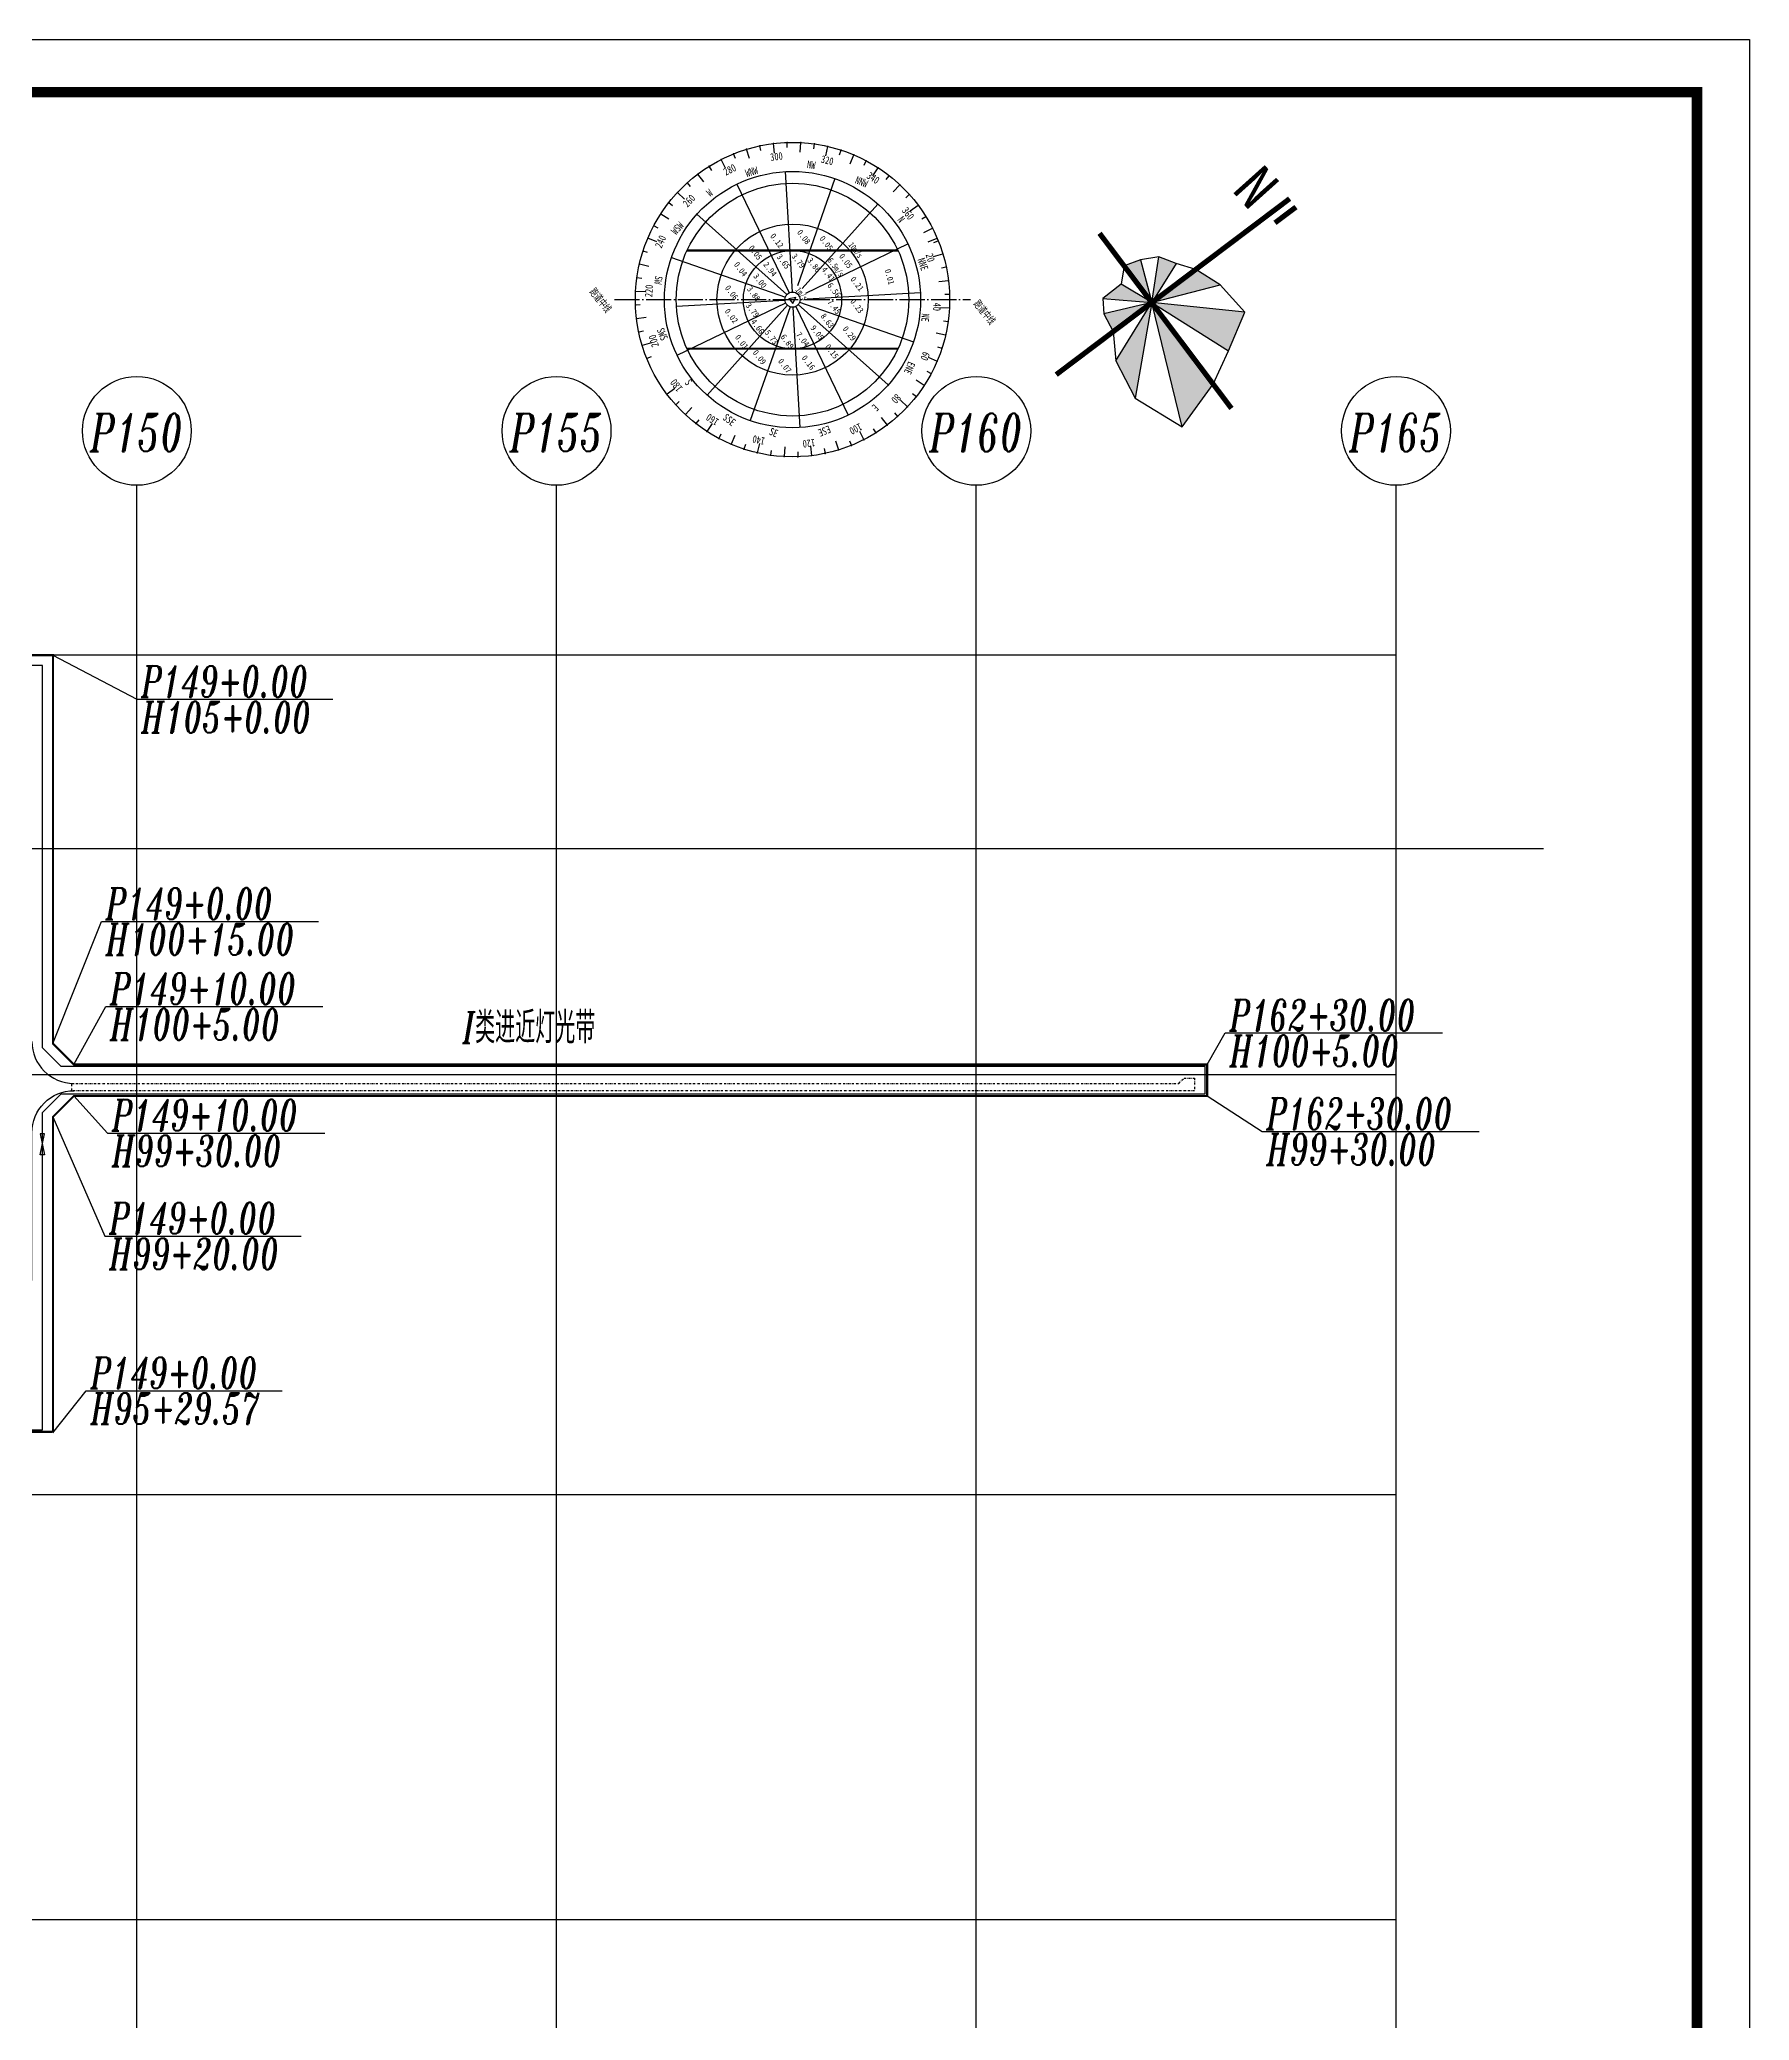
# Model space of a CAD drawing. Header units: millimetres. Extents: x -2699 to 2556, y 623 to 2108.
# Drawn here: x 1741 to 2556, y 1164 to 2108 of the extents above; entities that cross this region are included whole.
import ezdxf
from ezdxf.enums import TextEntityAlignment as Align

# ---------------------------------------------------------------- set-up
doc = ezdxf.new("R2010")
doc.units = ezdxf.units.MM
for name, pattern in [('ACAD_ISO04W100', [30, 24, -3, 0, -3]), ('DASHDOT', [1, 0.5, -0.25, 0, -0.25]), ('PHANTOM2', [1.25, 0.625, -0.125, 0.125, -0.125, 0.125, -0.125])]:
    doc.linetypes.add(name, pattern=pattern)
for name, color, linetype in [('FGW', 8, 'Continuous'), ('HZ', 7, 'Continuous'), ('TU--LIMIT', 6, 'Continuous'), ('围界大门', 1, 'Continuous'), ('巡场路', 154, 'Continuous'), ('征地线', 6, 'PHANTOM2'), ('灯光带道路', 6, 'DASHDOT'), ('飞行区围界', 5, 'FENCELINE1')]:
    doc.layers.add(name, color=color, linetype=linetype)
doc.styles.add('CHINA', font='SimSun.ttf', dxfattribs={"width": 0.65, "height": 0.2})
doc.styles.add('HT', font='simhei.ttf', dxfattribs={"width": 0.8})
doc.styles.add('ITALICT', font='italict.shx', dxfattribs={"width": 0.67, "bigfont": 'tssdchn.shx'})
doc.styles.get("Standard").update_dxf_attribs({"font": 'SimSun.ttf'})
doc.linetypes.add('FENCELINE1', pattern='A,0.25,-0.1,[133,ltypeshp.shx,S=0.1,R=0,X=-0.1,Y=0],-0.1,1', length=1.45)

# ---------------------------------------------------------------- blocks, each defined once
blk = doc.blocks.new('A$C6854494A')
at = {"layer": 'HZ', "color": 0, "linetype": 'ACAD_ISO04W100', "ltscale": 0.5}
blk.add_line((-158.28, 26.52), (-56.12, 162.1), dxfattribs=at)
at = {"layer": 'HZ', "color": 7}
for p, q in [((-137.87, 160.08), (-138.85, 162.17)), ((-131.24, 160.34), (-132.81, 164.67)), ((-125.99, 164.41), (-126.58, 166.64)), ((-119.4, 163.51), (-120.2, 168.05)), ((-113.53, 166.61), (-113.73, 168.9)), ((-107.2, 164.58), (-107.2, 169.19)), ((-100.88, 166.61), (-100.67, 168.9)), ((-95, 163.51), (-94.2, 168.05)), ((-90.2, 162.49), (-89.09, 166.96)), ((-88.42, 164.41), (-87.82, 166.64)), ((-83.17, 160.34), (-81.59, 164.67)), ((-76.53, 160.08), (-75.56, 162.17)), ((-152.37, 148.14), (-155.33, 151.67)), ((-148.83, 153.76), (-150.15, 155.65)), ((-142.34, 155.17), (-144.64, 159.16)), ((-119.11, 154.19), (-108.57, 101.2)), ((-105.83, 101.2), (-95.29, 154.19)), ((-72.07, 155.17), (-69.76, 159.16)), ((-65.57, 153.76), (-64.25, 155.65)), ((-62.03, 148.14), (-59.07, 151.67)), ((-161.03, 139.48), (-164.56, 142.44)), ((-158.52, 145.63), (-160.15, 147.26)), ((-141.12, 145.07), (-111.11, 100.15)), ((-103.3, 100.15), (-73.28, 145.07)), ((-55.88, 145.63), (-54.25, 147.26)), ((-53.37, 139.48), (-49.84, 142.44)), ((-166.65, 135.94), (-168.54, 137.26)), ((-47.75, 135.94), (-45.86, 137.26)), ((-172.98, 124.98), (-175.07, 125.95)), ((-168.06, 129.44), (-172.05, 131.75)), ((-157.97, 128.23), (-110.19, 96.31)), ((-104.21, 96.31), (-56.43, 128.23)), ((-46.34, 129.44), (-42.35, 131.75)), ((-41.43, 124.98), (-39.34, 125.95)), ((-177.3, 113.09), (-179.53, 113.69)), ((-173.24, 118.34), (-177.57, 119.92)), ((-41.17, 118.34), (-36.84, 119.92)), ((-37.1, 113.09), (-34.87, 113.69)), ((-176.41, 106.51), (-180.94, 107.31)), ((-167.08, 106.22), (-110.73, 95.01)), ((-103.67, 95.01), (-47.32, 106.22)), ((-38, 106.51), (-33.46, 107.31)), ((-179.5, 100.63), (-181.8, 100.83)), ((-34.9, 100.63), (-32.61, 100.83)), ((-177.47, 94.31), (-182.08, 94.31)), ((-179.5, 87.98), (-181.8, 87.78)), ((-167.08, 82.4), (-110.73, 93.61)), ((-157.97, 60.39), (-110.19, 92.31)), ((-138, 48.21), (-109.2, 91.32)), ((-119.11, 34.43), (-107.9, 90.78)), ((-106.5, 90.78), (-95.29, 34.43)), ((-105.2, 91.32), (-73.28, 43.54)), ((-104.21, 92.31), (-56.43, 60.39)), ((-103.67, 93.61), (-47.32, 82.4)), ((-36.93, 94.31), (-32.32, 94.31)), ((-34.9, 87.98), (-32.61, 87.78)), ((-176.41, 82.11), (-180.94, 81.31)), ((-177.3, 75.52), (-179.53, 74.93)), ((-38, 82.11), (-33.46, 81.31)), ((-37.1, 75.52), (-34.87, 74.93)), ((-173.24, 70.27), (-177.57, 68.7)), ((-41.17, 70.27), (-36.84, 68.7)), ((-172.98, 63.64), (-175.07, 62.66)), ((-168.06, 59.17), (-172.05, 56.87)), ((-46.34, 59.17), (-42.35, 56.87)), ((-41.43, 63.64), (-39.34, 62.66)), ((-166.65, 52.68), (-168.54, 51.36)), ((-161.03, 49.14), (-164.56, 46.18)), ((-53.37, 49.14), (-49.84, 46.18)), ((-47.75, 52.68), (-45.86, 51.36)), ((-158.52, 42.99), (-160.15, 41.36)), ((-152.37, 40.48), (-155.33, 36.95)), ((-62.03, 40.48), (-59.07, 36.95)), ((-55.88, 42.99), (-54.25, 41.36)), ((-148.83, 34.86), (-150.15, 32.97)), ((-142.34, 33.45), (-144.64, 29.46)), ((-137.87, 28.53), (-138.85, 26.44)), ((-76.53, 28.53), (-75.56, 26.44)), ((-72.07, 33.45), (-69.76, 29.46)), ((-65.57, 34.86), (-64.25, 32.97)), ((-131.24, 28.27), (-132.81, 23.94)), ((-125.99, 24.21), (-126.58, 21.98)), ((-107.2, 24.04), (-107.2, 19.43)), ((-100.88, 22.01), (-100.67, 19.71)), ((-95, 25.1), (-94.2, 20.57)), ((-88.42, 24.21), (-87.82, 21.98)), ((-83.17, 28.27), (-81.59, 23.94))]:
    blk.add_line(p, q, dxfattribs=at)
at = {"layer": 'HZ'}
for p, q in [((-108.66, 93.31), (-107.18, 96.32)), ((-105.66, 93.33), (-107.18, 96.32)), ((-108.66, 93.31), (-105.66, 93.33))]:
    blk.add_line(p, q, dxfattribs=at)
at = {"layer": 'HZ', "color": 0, "const_width": 1}
for points in [[(-156.14, 68.25), (-95.64, 148.53)], [(-118.76, 40.09), (-58.27, 120.37)]]:
    blk.add_lwpolyline(points, dxfattribs=at)
at = {"layer": 'HZ', "color": 7}
for radius in [74.88, 61.06, 3.6]:
    blk.add_circle((-107.2, 94.31), radius, dxfattribs=at)
at = {"layer": 'HZ'}
for radius in [55.44, 36, 23.4]:
    blk.add_circle((-107.2, 94.31), radius, dxfattribs=at)
at = {"layer": 'HZ', "color": 7}
for p in [(-138.85, 162.17), (-132.81, 164.67), (-126.58, 166.64), (-120.2, 168.05), (-113.73, 168.9), (-107.2, 169.19), (-100.67, 168.9), (-94.2, 168.05), (-87.82, 166.64), (-81.59, 164.67), (-75.56, 162.17), (-155.33, 151.67), (-150.15, 155.65), (-144.64, 159.16), (-69.76, 159.16), (-64.25, 155.65), (-59.07, 151.67), (-164.56, 142.44), (-160.15, 147.26), (-54.25, 147.26), (-49.84, 142.44), (-168.54, 137.26), (-45.86, 137.26), (-175.07, 125.95), (-172.05, 131.75), (-42.35, 131.75), (-39.34, 125.95), (-179.53, 113.69), (-177.57, 119.92), (-36.84, 119.92), (-34.87, 113.69), (-180.94, 107.31), (-33.46, 107.31), (-181.8, 100.83), (-32.61, 100.83), (-182.08, 94.31), (-181.8, 87.78), (-32.61, 87.78), (-32.32, 94.31), (-32.32, 94.31), (-180.94, 81.31), (-33.46, 81.31), (-179.53, 74.93), (-177.57, 68.7), (-36.84, 68.7), (-34.87, 74.93), (-175.07, 62.66), (-172.05, 56.87), (-42.35, 56.87), (-39.34, 62.66), (-168.54, 51.36), (-45.86, 51.36), (-164.56, 46.18), (-160.15, 41.36), (-54.25, 41.36), (-49.84, 46.18), (-155.33, 36.95), (-150.15, 32.97), (-144.64, 29.46), (-69.76, 29.46), (-64.25, 32.97), (-59.07, 36.95), (-138.85, 26.44), (-132.81, 23.94), (-126.58, 21.98), (-94.2, 20.57), (-87.82, 21.98), (-81.59, 23.94), (-75.56, 26.44)]:
    blk.add_point(p, dxfattribs=at)
for s, height, rotation, width, p in [('340', 3.6, 20, 0.7, (-132.54, 157.23)), ('N', 3.6, 0.30624, 0.7, (-107.52, 156.88)), ('20', 3.6, 340, 0.7, (-86.13, 157.8)), ('NNW', 3.6, 30.30624, 0.7, (-133.86, 151.34)), ('NNE', 3.6, 341.55624, 0.7, (-86.63, 153.34)), ('NW', 3.6, 45.30624, 0.7, (-153.23, 137.44)), ('320', 3.6, 40, 0.7, (-151.35, 144.23)), ('40', 3.6, 320, 0.7, (-65.68, 147.12)), ('NE', 3.6, 319.05624, 0.7, (-64.91, 139.63)), ('0.01', 2.88, 337.8, 0.8, (-92.05, 137.89)), ('300', 3.6, 60, 0.7, (-166.18, 125.78)), ('0.05', 2.88, 0.3, 0.8, (-122.73, 121.9)), ('0.05', 2.88, 0.3, 0.8, (-110.4, 124.26)), ('0.21', 2.88, 0.3, 0.8, (-98.42, 122.01)), ('60', 3.6, 300, 0.7, (-50.13, 129.4)), ('WNW', 3.6, 70.30624, 0.7, (-166.91, 112.03)), ('0.08', 2.88, 0.3, 0.8, (-131.54, 115.14)), ('3.86', 2.88, 0.3, 0.8, (-117.95, 111.01)), ('4.41', 2.88, 0.3, 0.8, (-110.33, 113.79)), ('6.56', 2.88, 0.3, 0.8, (-102.66, 111.43)), ('0.23', 2.88, 0.3, 0.8, (-90.04, 115.6)), ('ENE', 3.6, 300.30624, 0.7, (-50.65, 120.9)), ('280', 3.6, 80, 0.7, (-173.41, 104.44)), ('0.12', 2.88, 0.3, 0.8, (-137.83, 103.86)), ('3.79', 2.88, 0.3, 0.8, (-124, 106.2)), ('7.45', 2.88, 0.3, 0.8, (-96.29, 106.66)), ('0.29', 2.88, 0.3, 0.8, (-81.75, 104.85)), ('80', 3.6, 280, 0.7, (-41.82, 106.97)), ('0.05', 2.88, 0.3, 0.8, (-139.5, 92.25)), ('2.94', 2.88, 0.3, 0.8, (-128.94, 93.08)), ('3.65', 2.88, 0.3, 0.8, (-128.02, 100.36)), ('8.63', 2.88, 0.3, 0.8, (-92.92, 100.08)), ('9.05', 2.88, 0.3, 0.8, (-91.32, 92.84)), ('0.15', 2.88, 0.3, 0.8, (-79.95, 93)), ('E', 3.6, 277.30624, 0.7, (-44.25, 95.58)), ('260', 3.6, 100, 0.7, (-172.24, 80.67)), ('W', 3.6, 90.30624, 0.7, (-169.87, 92.38)), ('3.00', 2.88, 0.3, 0.8, (-127.41, 85.92)), ('7.04', 2.88, 0.3, 0.8, (-92.91, 85.4)), ('0.04', 2.88, 0.3, 0.8, (-137.39, 81.88)), ('3.88', 2.88, 0.3, 0.8, (-124.31, 79.8)), ('3.79', 2.88, 0.3, 0.8, (-118.38, 74.62)), ('5.73', 2.88, 0.3, 0.8, (-102.69, 74.13)), ('6.89', 2.88, 0.3, 0.8, (-96.52, 78.88)), ('0.16', 2.88, 0.3, 0.8, (-82.44, 80.91)), ('100', 3.6, 260, 0.7, (-41.1, 84.54)), ('WSW', 3.6, 100.30624, 0.7, (-165.08, 68.39)), ('0.06', 2.88, 0.3, 0.8, (-131.06, 71.75)), ('0.02', 2.88, 0.3, 0.8, (-122.3, 64.95)), ('4.66', 2.88, 0.3, 0.8, (-110.73, 71.92)), ('0.09', 2.88, 0.3, 0.8, (-98.51, 63.81)), ('0.07', 2.88, 0.3, 0.8, (-87.98, 70.98)), ('ESE', 3.6, 255.30624, 0.7, (-49.04, 72.11)), ('240', 3.6, 120, 0.7, (-164.1, 59.03)), ('0.01', 2.88, 0.3, 0.8, (-109.44, 61.44)), ('120', 3.6, 240, 0.7, (-47.86, 62.78)), ('SW', 3.6, 315.30624, 0.7, (-155.75, 48.98)), ('SE', 3.6, 30.30624, 0.7, (-62.86, 46.53)), ('220', 3.6, 140, 0.7, (-148.28, 41.62)), ('SSE', 3.6, 15.30624, 0.7, (-82.02, 33.28)), ('140', 3.6, 220, 0.7, (-62.33, 44.43)), ('SWS', 3.6, 345.30624, 0.7, (-134.71, 33.92)), ('200', 3.6, 160, 0.7, (-127.89, 30.29)), ('S', 3.6, 0.30624, 0.7, (-106.57, 29.27)), ('160', 3.6, 200, 0.7, (-82.31, 32.09)), ('180', 3.6, 180, 0.7, (-104.92, 27.28))]:
    blk.add_text(s, height=height, rotation=rotation, dxfattribs=dict(at, width=width)).set_placement(p)
at = {"layer": 'HZ', "color": 7, "width": 0.7}
for s, height, p in [('360', 3.6, (-109.78, 161.23)), ('10m/s', 2.88, (-112.07, 131.09)), ('6.5m/s', 2.88, (-112.05, 118.68)), ('1m/s', 2.88, (-110.07, 98.01))]:
    blk.add_text(s, height=height, dxfattribs=at).set_placement(p)
at = {"layer": 'HZ', "color": 7, "style": 'CHINA', "width": 0.65}
for p in [(-53.78, 161.78), (-168.47, 19.07)]:
    blk.add_text('跑道中线', height=3.6, rotation=2.04698, dxfattribs=at).set_placement(p)

msp = doc.modelspace()

# ---------------------------------------------------------------- hatches: boundary and pattern name
at = {"layer": 'HZ'}
h = msp.add_hatch(color=256, dxfattribs=at)
h.paths.add_polyline_path([(2303.99, 1991.24), (2292.39, 1998.57), (2271.36, 1982.72)])
h.paths.add_polyline_path([(2315.77, 1978.15), (2271.36, 1982.72), (2307.97, 1959.8)])
h.paths.add_polyline_path([(2271.36, 1982.72), (2285.85, 1923.58), (2300.65, 1943.85)])
h.paths.add_polyline_path([(2271.36, 1982.72), (2254.18, 1954.92), (2263.51, 1937.25)])
h.paths.add_polyline_path([(2271.36, 1982.72), (2248.49, 1977.35), (2253.05, 1968.93)])
h.paths.add_polyline_path([(2271.36, 1982.72), (2256.79, 1991.54), (2248.02, 1984.75)])
h.paths.add_polyline_path([(2265.97, 2003.1), (2258.21, 2000.17), (2271.36, 1982.72)])
h.paths.add_polyline_path([(2282.95, 2001.4), (2274.81, 2004.58), (2271.36, 1982.72)])

# ---------------------------------------------------------------- linework, layer by layer
for p, q in [((1747.76, 1814.8), (1787.76, 1793.74)), ((1787.76, 1793.74), (1881.21, 1793.74)), ((1747.76, 1629.8), (1770.87, 1687.91)), ((1770.87, 1687.91), (1874.37, 1687.91)), ((1757.76, 1619.8), (1772.95, 1647.4)), ((1772.95, 1647.4), (1876.45, 1647.4)), ((2297.76, 1619.8), (2306.37, 1634.82)), ((2306.37, 1634.82), (2409.87, 1634.82)), ((1757.76, 1604.8), (1773.77, 1587.13)), ((2297.76, 1604.8), (2323.94, 1587.89)), ((1747.76, 1594.8), (1772.54, 1538.09)), ((1773.77, 1587.13), (1877.27, 1587.13)), ((2323.94, 1587.89), (2427.44, 1587.89)), ((1772.54, 1538.09), (1865.99, 1538.09)), ((1747.76, 1444.37), (1763.62, 1464.38)), ((1763.62, 1464.38), (1857.07, 1464.38))]:
    msp.add_line(p, q)
at = {"color": 6, "const_width": 1.5}
msp.add_lwpolyline([(2531.13, 648), (2531.13, 2083)], dxfattribs=at)
at = {"layer": 'FGW', "linetype": 'Continuous'}
for p, q in [((1787.76, 814.8), (1787.76, 1895.7)), ((1987.76, 814.8), (1987.76, 1895.7)), ((2187.76, 814.8), (2187.76, 1895.7)), ((2387.76, 814.8), (2387.76, 1895.7)), ((2387.76, 1814.8), (-2483.16, 1814.8)), ((2387.76, 1814.8), (-2483.16, 1814.8)), ((2387.76, 1814.8), (-2483.16, 1814.8)), ((2387.76, 1814.8), (-2483.16, 1814.8)), ((2387.76, 1814.8), (-2483.16, 1814.8)), ((2387.76, 1814.8), (-2483.16, 1814.8)), ((2387.76, 1814.8), (-2483.16, 1814.8)), ((2458.06, 1722.5), (-2412.85, 1722.5)), ((2458.06, 1722.5), (-2412.85, 1722.5)), ((2458.06, 1722.5), (-2412.85, 1722.5)), ((2387.76, 1614.8), (-2483.16, 1614.8)), ((2387.76, 1414.8), (-2483.16, 1414.8)), ((2387.76, 1212.3), (-1612.24, 1212.3))]:
    msp.add_line(p, q, dxfattribs=at)
at = {"layer": 'FGW'}
for centre in [(1787.76, 1921.62), (1987.76, 1921.62), (2187.76, 1921.62)]:
    msp.add_circle(centre, 25.92, dxfattribs=at)
at = {"layer": 'FGW', "linetype": 'Continuous'}
msp.add_circle((2387.76, 1921.62), 25.92, dxfattribs=at)
at = {"layer": 'HZ', "const_width": 2.5}
for points in [[(2337.06, 2032.23), (2225.84, 1948.42)], [(2340.06, 2028.23), (2330.08, 2020.71)], [(2246.48, 2015.73), (2309.35, 1932.31)]]:
    msp.add_lwpolyline(points, dxfattribs=at)
at = {"layer": 'HZ'}
for points in [[(2315.77, 1978.15), (2303.99, 1991.24), (2292.39, 1998.57), (2282.95, 2001.4), (2274.81, 2004.58), (2265.97, 2003.1), (2258.21, 2000.17), (2256.79, 1991.54), (2248.02, 1984.75), (2248.49, 1977.35), (2253.05, 1968.93), (2254.18, 1954.92), (2263.51, 1937.25), (2285.85, 1923.58), (2300.65, 1943.85), (2307.97, 1959.8), (2315.77, 1978.15)], [(2265.97, 2003.1), (2271.36, 1982.72), (2256.79, 1991.54)], [(2282.95, 2001.4), (2271.36, 1982.72), (2274.81, 2004.58)], [(2315.77, 1978.15), (2271.36, 1982.72), (2303.99, 1991.24)], [(2248.02, 1984.75), (2271.36, 1982.72), (2248.49, 1977.35)], [(2254.18, 1954.92), (2271.36, 1982.72), (2263.51, 1937.25)], [(2285.85, 1923.58), (2271.36, 1982.72), (2307.97, 1959.8)]]:
    msp.add_lwpolyline(points, dxfattribs=at)
at = {"layer": 'TU--LIMIT', "color": 6}
msp.add_lwpolyline([(2556.13, 623), (-2698.87, 623), (-2698.87, 2108), (2556.13, 2108)], close=True, dxfattribs=at)
at = {"layer": 'TU--LIMIT', "const_width": 5}
msp.add_lwpolyline([(-2573.87, 648), (2531.13, 648), (2531.13, 2083), (-2573.87, 2083)], close=True, dxfattribs=at)
at = {"layer": '围界大门'}
for p, q in [((1741.76, 1586.8), (1743.76, 1576.8)), ((1741.76, 1576.8), (1743.76, 1586.8)), ((1743.76, 1586.8), (1741.76, 1586.8)), ((1743.76, 1576.8), (1741.76, 1576.8))]:
    msp.add_line(p, q, dxfattribs=at)
at = {"layer": '巡场路', "ltscale": 5}
msp.add_lwpolyline([(1737.76, 1516.87), (1737.76, 1587.3, -0.414214), (1757.76, 1607.3)], format="xyb", dxfattribs=at)
msp.add_arc((1757.76, 1630.8), 20, 180, 270, dxfattribs=at)
at = {"layer": '征地线', "ltscale": 25, "const_width": 1}
msp.add_lwpolyline([(987.76, 1784.8), (1347.76, 1814.8), (1747.76, 1814.8), (1747.76, 1714.8), (1747.76, 1704.8), (1747.76, 1704.8), (1747.76, 1629.8), (1757.76, 1619.8), (2297.76, 1619.8), (2297.76, 1604.8), (1757.76, 1604.8), (1747.76, 1594.8), (1747.76, 1524.8), (1747.76, 1444.37), (1747.76, 1444.8), (1700.42, 1444.8), (1700.42, 1444.8), (445.26, 1444.8), (435.26, 1434.8), (435.26, 1179.8), (-8.24, 1179.8)], dxfattribs=at)
at = {"layer": '灯光带道路', "ltscale": 2}
msp.add_lwpolyline([(2291.76, 1607.3), (1756.76, 1607.3), (1756.76, 1610.8), (2284.26, 1610.8), (2286.76, 1613.3), (2291.76, 1613.3), (2291.76, 1607.3)], dxfattribs=at)
at = {"layer": '飞行区围界', "ltscale": 15}
for points in [[(1751.69, 1618.8), (1742.76, 1627.73), (1742.76, 1699.8), (1742.76, 1699.8), (1742.76, 1712.73), (1742.76, 1809.8), (1299.8, 1809.8), (987.8, 1783.8), (987.76, 1783.8)], [(1751.69, 1605.8), (2296.76, 1605.8), (2296.76, 1618.8), (1751.69, 1618.8)], [(1742.76, 1516.87), (1742.76, 1596.87), (1751.69, 1605.8)], [(439.19, 1445.8), (1705.52, 1445.8), (1705.52, 1445.8), (1742.76, 1445.8), (1742.76, 1516.87)]]:
    msp.add_lwpolyline(points, dxfattribs=at)

# ---------------------------------------------------------------- block references
at = {"layer": 'HZ', "rotation": 306.9999999999998}
msp.add_blockref('A$C6854494A', (2089.38, 1841.77), dxfattribs=at)

# ---------------------------------------------------------------- texts
at = {"style": 'ITALICT', "width": 0.67}
for s, p in [('P149+0.00', (1789.76, 1794.74)), ('P149+0.00', (1772.87, 1688.91)), ('P149+10.00', (1774.95, 1648.4)), ('P162+30.00', (2308.37, 1635.82)), ('P149+10.00', (1775.77, 1588.13)), ('P162+30.00', (2325.94, 1588.89)), ('P149+0.00', (1774.54, 1539.09)), ('P149+0.00', (1765.62, 1465.38))]:
    msp.add_text(s, height=15, dxfattribs=at).set_placement(p)
for s, p in [('H105+0.00', (1789.76, 1792.74)), ('H100+15.00', (1772.87, 1686.91)), ('H100+5.00', (1774.95, 1646.4)), ('H100+5.00', (2308.37, 1633.82)), ('H99+30.00', (1775.77, 1586.13)), ('H99+30.00', (2325.94, 1586.89)), ('H99+20.00', (1774.54, 1537.09)), ('H95+29.57', (1765.62, 1463.38))]:
    msp.add_text(s, height=15, dxfattribs=at).set_placement(p, align=Align.TOP_LEFT)
at = {"layer": 'FGW', "style": 'ITALICT', "width": 0.67}
for s, p in [('P150', (1787.6, 1920.82, 26.64)), ('P155', (1987.6, 1920.82, 26.64)), ('P160', (2187.6, 1920.82, 26.64))]:
    msp.add_text(s, height=18, dxfattribs=at).set_placement(p, align=Align.MIDDLE)
at = {"layer": 'FGW', "linetype": 'Continuous', "style": 'ITALICT', "width": 0.67}
msp.add_text('P165', height=18, dxfattribs=at).set_placement((2387.6, 1920.82, 26.64), align=Align.MIDDLE)
at = {"layer": 'HZ', "style": 'HT'}
msp.add_text('N', height=20, rotation=311.88071, dxfattribs=at).set_placement((2309.18, 2036.13))
at = {"layer": 'HZ', "color": 0, "style": 'ITALICT', "width": 0.67}
msp.add_text(' I类进近灯光带', height=15, dxfattribs=at).set_placement((1936.02, 1629.89))

doc.saveas('drawing.dxf')
